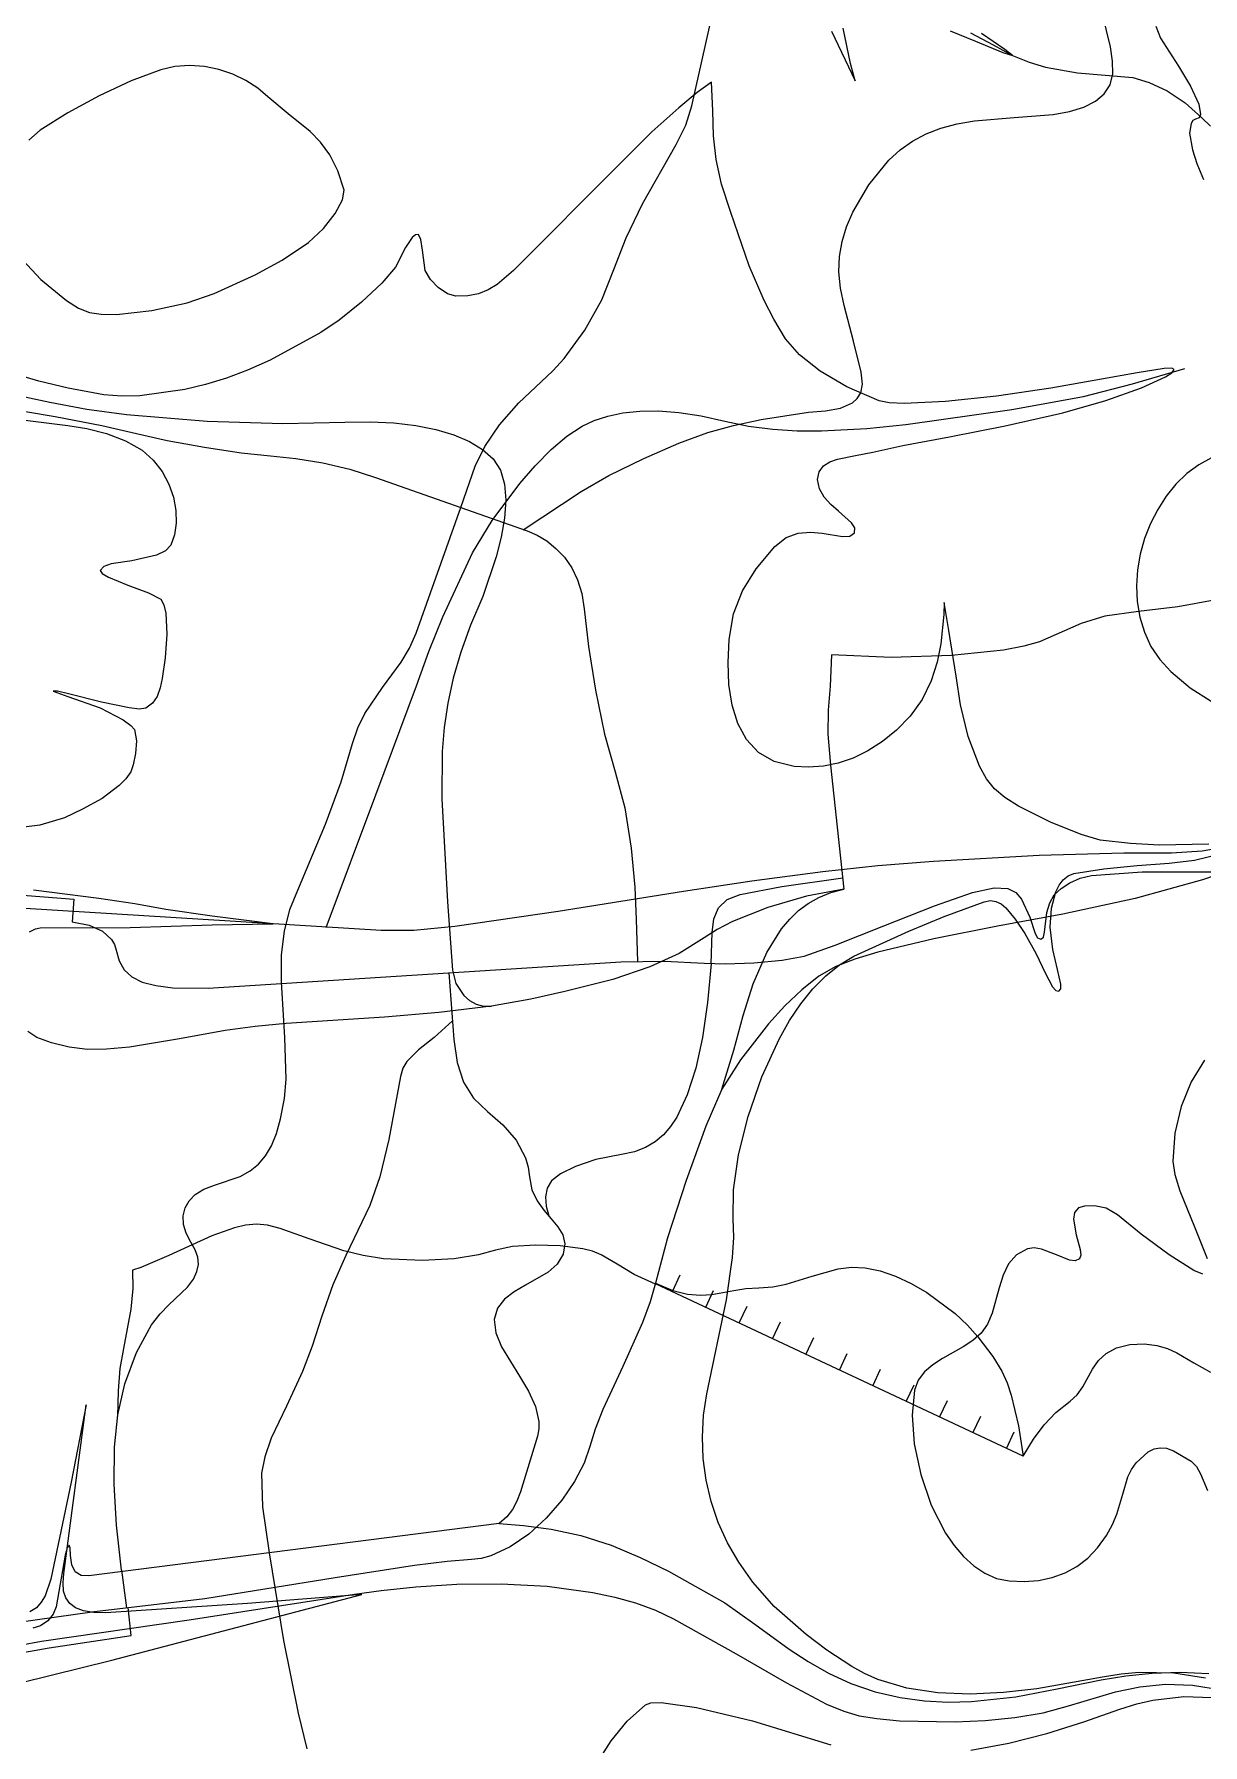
# Model space of a CAD drawing. Header units: millimetres. Extents: x 2 to 2848, y 1 to 2248.
# Drawn here: x 956.2 to 1082.9, y 708.3 to 893.7 of the extents above; entities that cross this region are included whole.
import ezdxf

# ---------------------------------------------------------------- set-up
doc = ezdxf.new("R2010")
doc.units = ezdxf.units.MM
for name, color, linetype in [('100m', 7, 'CONTINUOUS'), ('200m', 7, 'CONTINUOUS'), ('500m', 7, 'CONTINUOUS'), ('8x', 7, 'CONTINUOUS'), ('8xx', 7, 'CONTINUOUS'), ('8xx淵', 7, 'CONTINUOUS'), ('8x淵', 7, 'CONTINUOUS'), ('州境', 7, 'CONTINUOUS'), ('林道', 7, 'CONTINUOUS'), ('河川・湖沼', 7, 'CONTINUOUS'), ('禾州市道', 7, 'CONTINUOUS'), ('終南線', 7, 'CONTINUOUS'), ('纜車・索道', 7, 'CONTINUOUS'), ('自轉車道・登山道', 7, 'CONTINUOUS')]:
    doc.layers.add(name, color=color, linetype=linetype)

msp = doc.modelspace()

# ---------------------------------------------------------------- linework, layer by layer
at = {"layer": '100m', "color": 1}
for points in [[(955.718725, 796.410775), (956.365031, 796.732716), (956.86794, 796.8146), (966.62786, 796.8766), (975.505389, 797.160625), (982.08356, 797.2705), (975.524176, 798.100262), (970.495527, 798.81258), (967.1192, 799.4344), (963.224211, 800.023786), (956.122511, 800.913537)], [(951.43557, 714.1691), (964.63088, 717.4402), (991.73179, 724.5597), (979.323334, 723.590975), (963.98843, 722.5525), (962.653496, 722.591305), (961.565697, 722.776014), (960.710881, 723.104444), (960.074895, 723.574412), (959.643586, 724.183735), (959.402801, 724.93023), (959.338386, 725.811712), (959.43619, 726.826), (961.85166, 745.1279), (960.208231, 736.724312), (958.00738, 726.2304), (957.395452, 724.414334), (956.986304, 723.704954), (956.452989, 723.12175), (955.753974, 722.660027)]]:
    msp.add_lwpolyline(points, dxfattribs=at)
at = {"layer": '200m', "color": 1}
for points in [[(1042.63375, 894.02003), (1045.22045, 888.65371), (1044.721, 890.539859), (1043.90358, 894.35551)], [(1055.499524, 894.062498), (1058.24113, 892.95105), (1061.22695, 891.732841), (1062.25686, 891.4129), (1061.432058, 892.065875), (1058.89145, 893.78718)], [(1083.534145, 805.91055), (1078.177887, 805.800478), (1075.066571, 805.957318), (1071.7715, 806.3202), (1069.692853, 806.93822), (1066.394553, 808.271488), (1062.920838, 810.021211), (1061.444526, 810.958872), (1060.31595, 811.8886), (1059.441944, 812.979106), (1058.6784, 814.337098), (1057.463328, 817.569938), (1056.631988, 821.015908), (1056.14564, 824.1038), (1055.380989, 829.05528), (1054.84661, 832.09096), (1054.834619, 830.79514), (1054.509639, 827.609618), (1054.094306, 825.637252), (1053.438159, 823.587302), (1052.48701, 821.59138), (1051.18667, 819.7811), (1049.699325, 818.273168), (1048.163939, 817.016331), (1046.592032, 816.002991), (1044.995124, 815.22555), (1043.384734, 814.676409), (1041.772382, 814.347969), (1040.169587, 814.232632), (1038.58787, 814.3228), (1036.431879, 814.860243), (1034.722013, 815.852518), (1033.417471, 817.241422), (1032.477454, 818.968748), (1031.86116, 820.976291), (1031.52779, 823.205848), (1031.436544, 825.599212), (1031.54662, 828.09818), (1032.018455, 830.854136), (1032.989865, 833.356209), (1034.479293, 835.749402), (1036.50518, 838.17872), (1037.723194, 839.138017), (1039.026965, 839.602687), (1040.353564, 839.70957), (1041.640063, 839.595504), (1043.841046, 839.251876), (1044.629675, 839.295991), (1045.12649, 839.66651), (1045.170432, 840.179284), (1044.815791, 840.728265), (1043.398313, 841.980418), (1042.579254, 842.706374), (1041.849168, 843.514108), (1041.329944, 844.415013), (1041.14347, 845.42048), (1041.320719, 846.271871), (1041.776321, 846.897439), (1042.452874, 847.341743), (1043.292974, 847.64934), (1045.234199, 848.032646), (1047.14077, 848.40382), (1050.368815, 849.103083), (1055.42099, 850.05421), (1061.474662, 851.244549), (1067.7072, 852.66145), (1072.400408, 854.00008), (1076.238001, 855.362579), (1078.834692, 856.548031), (1079.547295, 857.011578), (1079.80519, 857.35552), (1079.530034, 857.488786), (1078.724493, 857.454258), (1075.784931, 856.99636), (1066.43059, 855.32692), (1060.546685, 854.471404), (1055.016874, 853.872875), (1050.536094, 853.661504), (1048.906257, 853.74168), (1047.79928, 853.96746), (1044.308149, 855.488113), (1041.404685, 857.183845), (1039.167273, 858.953415), (1037.6743, 860.69558), (1036.397959, 862.813081), (1035.33336, 864.844912), (1033.721364, 868.589839), (1031.73996, 874.37269), (1030.73167, 877.461339), (1030.141141, 880.135368), (1029.858182, 882.686932), (1029.7726, 885.40819), (1029.61973, 888.49564), (1028.090774, 887.379838), (1026.081604, 885.727642), (1023.15555, 883.11708), (1017.946359, 877.867809), (1009.95367, 869.84542), (1008.183354, 868.09317), (1006.404815, 866.589021), (1005.441726, 866.005629), (1004.391698, 865.575037), (1003.226438, 865.327501), (1001.91765, 865.29328), (1001.001154, 865.576869), (1000.022881, 866.234376), (999.165645, 867.122841), (998.61226, 868.0993), (998.308748, 870.28229), (998.136526, 871.441579), (997.87049, 872.0061), (997.550661, 871.953843), (997.200798, 871.650684), (996.475223, 870.569598), (995.37049, 868.45394), (993.901558, 866.721313), (991.678535, 864.658288), (989.284347, 862.719548), (987.30192, 861.35978), (981.777977, 858.385999), (979.348128, 857.286136), (977.044616, 856.405911), (974.796134, 855.716539), (972.531375, 855.189235), (967.66779, 854.50569), (965.715327, 854.455946), (963.760415, 854.626308), (959.88727, 855.33821), (959.88727, 855.33781), (956.726264, 856.096909), (953.70062, 857.003671)], [(953.793384, 852.061537), (959.85988, 851.29741), (961.918212, 850.957368), (964.062509, 850.411504), (966.116766, 849.637443), (967.90498, 848.61281), (967.90498, 848.61281), (969.125422, 847.53296), (970.092229, 846.286526), (970.813806, 844.927077), (971.298556, 843.508182), (971.554883, 842.083413), (971.59119, 840.706338), (971.415881, 839.430527), (971.03736, 838.30955), (970.46628, 837.699125), (969.481309, 837.229124), (966.79188, 836.61063), (964.55096, 836.281836), (963.749827, 836.012241), (963.37831, 835.55447), (963.593819, 835.226191), (964.253493, 834.842294), (966.362049, 833.985134), (968.6174, 833.137977), (969.93297, 832.45581), (970.265219, 831.843003), (970.473987, 830.957565), (970.590336, 828.649355), (970.420532, 826.092295), (970.10309, 823.8475), (969.879017, 822.831278), (969.549166, 821.922775), (969.053478, 821.171434), (968.33189, 820.6267), (967.635596, 820.537619), (966.506083, 820.6609), (963.50891, 821.3047), (959.950219, 822.205587), (958.749495, 822.467711), (958.25701, 822.4665), (959.875758, 821.895675), (963.367, 820.689), (965.853888, 819.364462), (966.684979, 818.749064), (967.07176, 818.3166), (967.288711, 817.094534), (967.203465, 815.7088), (966.960644, 814.484541), (966.70487, 813.7469), (966.166584, 812.986097), (965.433687, 812.245619), (963.56579, 810.863025), (961.464651, 809.673894), (959.49374, 808.753), (956.828376, 807.975145), (953.351035, 807.532062)], [(1083.181912, 715.497374), (1079.765905, 716.011209), (1076.010891, 716.087996), (1074.035284, 715.916361), (1072.00976, 715.5801), (1064.905598, 714.327763), (1061.27276, 713.92763), (1057.670643, 713.76355), (1054.162664, 713.899545), (1050.812243, 714.399638), (1047.682799, 715.327848), (1046.220761, 715.972505), (1044.83775, 716.7482), (1042.154679, 718.528416), (1039.891217, 720.207552), (1036.442339, 723.254863), (1034.129551, 725.874692), (1032.59129, 728.0516), (1031.366238, 730.161453), (1030.371741, 732.362917), (1029.60553, 734.634926), (1029.065336, 736.956413), (1028.74889, 739.30631), (1028.653924, 741.663552), (1028.778166, 744.007071), (1029.11935, 746.3158), (1031.249709, 756.503963), (1031.920824, 761.082705), (1032.043625, 763.239209), (1031.98107, 765.3056), (1032.020453, 768.43135), (1032.566793, 772.215677), (1033.594847, 776.390568), (1035.07937, 780.688013), (1036.995119, 784.839999), (1038.106814, 786.777693), (1039.316849, 788.578517), (1040.622069, 790.208972), (1042.019317, 791.635554), (1043.50544, 792.824764), (1045.07728, 793.7431), (1051.032717, 796.477875), (1054.875026, 798.062847), (1059.20826, 799.6535), (1059.867636, 799.777363), (1060.47164, 799.693122), (1061.032091, 799.426007), (1061.560809, 799.00125), (1062.570318, 797.779728), (1063.59472, 796.2304), (1064.813887, 794.025133), (1065.790011, 791.940588), (1066.594455, 790.437648), (1066.954597, 790.048308), (1067.29858, 789.9772), (1067.506642, 790.220571), (1067.516921, 790.719389), (1067.153008, 792.327238), (1066.624593, 794.488492), (1066.34943, 796.8909), (1066.491922, 798.951817), (1066.95181, 800.717263), (1067.308237, 801.437735), (1067.752963, 802.022602), (1068.288973, 802.451283), (1068.91925, 802.7032), (1072.151622, 803.232569), (1075.770477, 803.57785), (1079.23111, 803.854581), (1081.98881, 804.1783), (1084.670113, 804.822066)], [(1017.330889, 706.41303), (1018.761005, 708.683863), (1020.505858, 710.835164), (1022.46605, 712.6015), (1023.072322, 712.794437), (1024.181897, 712.828183), (1027.995034, 712.315713), (1034.073619, 710.859311), (1042.58581, 708.2542)], [(1057.739539, 707.664425), (1061.859702, 708.451968), (1065.974514, 709.495047), (1070.014954, 710.734434), (1073.912, 712.1109), (1075.727391, 712.702887), (1077.491084, 713.114532), (1080.828883, 713.479636), (1083.856416, 713.3719)]]:
    msp.add_lwpolyline(points, dxfattribs=at)
at = {"layer": '500m', "color": 1}
for points in [[(1077.790534, 894.583282), (1078.30034, 893.27248), (1080.260976, 890.242814), (1081.551701, 888.070749), (1082.44686, 886.13359), (1082.656365, 884.992726), (1082.503729, 884.628744), (1082.09778, 884.4804), (1081.816008, 884.345672), (1081.629276, 884.009625), (1081.46459, 882.9894), (1081.771343, 881.175545), (1082.236624, 879.672369), (1082.953836, 877.94331)], [(954.490843, 869.766597), (956.949298, 867.116975), (959.702543, 864.828388), (961.0161, 864.018806), (962.19502, 863.53867), (963.491328, 863.347873), (965.127777, 863.336092), (968.967575, 863.747279), (972.807373, 864.567641), (975.74013, 865.59259), (980.163931, 867.632392), (983.094504, 869.202932), (985.93387, 871.11668), (987.567951, 872.644472), (988.842892, 874.274254), (989.631163, 875.743084), (989.80523, 876.78802), (989.80523, 876.78802), (989.137602, 878.903033), (988.268917, 880.620897), (987.247578, 882.018648), (986.121988, 883.17332), (983.751667, 885.061565), (981.54518, 886.90191), (980.446106, 887.855398), (979.169874, 888.681021), (977.754751, 889.35922), (976.239002, 889.87044), (974.660894, 890.195124), (973.058692, 890.313714), (971.470662, 890.206655), (969.93507, 889.85439), (966.712186, 888.638069), (963.245486, 887.028066), (959.858235, 885.19452), (956.8737, 883.30757), (955.62347, 882.227391)], [(1083.85068, 847.79762), (1082.457397, 847.033165), (1081.165914, 846.066732), (1079.986315, 844.922028), (1078.928682, 843.622759), (1078.003097, 842.192631), (1077.219643, 840.655351), (1076.588402, 839.034625), (1076.119457, 837.35416), (1075.822891, 835.637662), (1075.708786, 833.908838), (1075.787224, 832.191394), (1076.068287, 830.509036), (1076.562059, 828.885472), (1077.278622, 827.344406), (1078.228058, 825.909547), (1079.42045, 824.6046), (1081.539131, 822.861245), (1083.815697, 821.417622)], [(1083.07744, 782.4952), (1081.649778, 780.143503), (1080.55398, 777.472475), (1079.862229, 774.559084), (1079.64671, 771.4803), (1079.870723, 770.075489), (1080.422564, 768.329661), (1082.000046, 764.426388), (1083.359791, 760.993345)], [(1082.900008, 759.272239), (1081.932156, 759.686413), (1079.241091, 761.36135), (1076.211104, 763.599388), (1073.64406, 765.7217), (1072.436154, 766.426286), (1071.156094, 766.698338), (1070.062511, 766.66992), (1069.41404, 766.4731), (1069.002017, 765.950874), (1068.879501, 765.245189), (1069.167356, 763.553863), (1069.606346, 761.939955), (1069.672748, 761.331044), (1069.52521, 760.9443), (1069.052096, 760.740377), (1068.458681, 760.797875), (1067.01865, 761.36845), (1065.420527, 761.99865), (1064.629496, 762.13068), (1063.87972, 762.0311), (1062.697629, 761.372196), (1061.849652, 760.387172), (1061.248274, 759.169568), (1060.80598, 757.812925), (1060.048583, 755.056691), (1059.55845, 753.844182), (1058.87734, 752.8668), (1057.97087, 752.092875), (1056.922967, 751.411047), (1054.685717, 750.140525), (1053.637797, 749.460251), (1052.731296, 748.688916), (1052.03693, 747.780729), (1051.62541, 746.6899), (1051.383097, 744.005688), (1051.623168, 740.880422), (1052.322796, 737.54892), (1053.459152, 734.246), (1055.009408, 731.20648), (1055.932615, 729.858876), (1056.950735, 728.665178), (1058.060917, 727.65474), (1059.260305, 726.856912), (1060.546048, 726.301048), (1061.91529, 726.0165), (1063.54495, 725.946998), (1065.100727, 726.068325), (1066.574769, 726.382814), (1067.959222, 726.8928), (1069.246235, 727.600617), (1070.427954, 728.5086), (1071.496527, 729.619083), (1072.4441, 730.9344), (1073.092428, 732.123557), (1073.569561, 733.275891), (1074.212329, 735.428325), (1074.77657, 737.308172), (1075.155544, 738.119771), (1075.66645, 738.8319), (1076.987584, 740.034133), (1077.614134, 740.3483), (1078.2583, 740.470363), (1078.950305, 740.399717), (1079.720371, 740.135761), (1081.61557, 739.0255), (1082.20221, 738.434169), (1082.644434, 737.650689), (1083.399374, 735.834813)]]:
    msp.add_lwpolyline(points, dxfattribs=at)
at = {"layer": '8x', "color": 1}
msp.add_lwpolyline([(937.936226, 801.71365), (960.50362, 799.9344), (960.32612, 797.4883), (962.156809, 797.104634), (963.606014, 796.4535), (964.607961, 795.548041), (964.92066, 795.004046), (965.09688, 794.4014), (965.416975, 793.235734), (965.973856, 792.267375), (966.793831, 791.500728), (967.90321, 790.9402), (969.409801, 790.560828), (971.254289, 790.33005), (975.05935, 790.2854), (1019.82031, 793.1385), (1024.543082, 793.227063), (1028.83129, 793.001), (1031.167304, 792.926859), (1034.21228, 793.040725), (1037.283558, 793.321203), (1039.69848, 793.7469), (1043.055116, 794.953525), (1048.310409, 797.05025), (1053.820024, 799.225875), (1057.93963, 800.6692), (1060.284812, 801.157402), (1061.757404, 801.101862), (1062.642421, 800.642917), (1063.22488, 799.9209), (1064.146906, 797.978237), (1064.71638, 796.1975), (1064.976861, 795.72858), (1065.323471, 795.605362), (1065.624858, 795.818389), (1065.74967, 796.3582), (1065.972519, 798.477413), (1066.299262, 799.543455), (1066.79998, 800.3978), (1067.52801, 801.087297), (1068.482321, 801.71835), (1069.604185, 802.218303), (1070.83487, 802.5145), (1076.307423, 802.9008), (1081.69989, 802.9139), (1084.430213, 802.910052)], dxfattribs=at)
at = {"layer": '8xx', "color": 2}
for points in [[(1027.49094, 885.93448), (1030.95209, 901.27575), (1031.02661, 901.993665), (1030.903701, 902.71832), (1030.536047, 903.399888), (1029.87633, 903.98854)], [(965.67984, 727.206), (965.124391, 732.064731), (964.87134, 736.529375), (964.919107, 740.541131), (965.26611, 744.0412), (966.046327, 747.408931), (967.313615, 750.78945), (968.946213, 753.772394), (969.861453, 754.986537), (970.82236, 755.9474), (972.845492, 757.886309), (973.473941, 758.742586), (973.860932, 759.55235), (974.016931, 760.337308), (973.9524, 761.119166), (973.677805, 761.919628), (973.20361, 762.7604), (972.691967, 763.719499), (972.414067, 764.670302), (972.371606, 765.589794), (972.566277, 766.454962), (972.999778, 767.242792), (973.673804, 767.930267), (974.590049, 768.494375), (975.75021, 768.9121), (978.547025, 769.868039), (979.632766, 770.47177), (980.543136, 771.205137), (981.302943, 772.102488), (981.936991, 773.198167), (982.470088, 774.526522), (982.92704, 776.1219), (983.350866, 778.340181), (983.519698, 780.428675), (983.38166, 784.9522), (983.01743, 790.9606), (983.010078, 793.883186), (983.332875, 796.479287), (983.938377, 798.807545), (984.77914, 800.9266), (987.805314, 808.0703), (989.504437, 812.665384), (990.73227, 816.8016), (991.283806, 818.513847), (992.052151, 820.06297), (993.981856, 822.874834), (996.006558, 825.643173), (996.89365, 827.137891), (997.61143, 828.77397), (1002.4507, 842.41093), (1004.0347, 846.87972), (1005.063466, 849.020592), (1006.666377, 851.357954), (1008.737608, 853.742781), (1011.17133, 856.02605), (1012.442828, 857.210989), (1013.666267, 858.560259), (1015.900756, 861.61537), (1017.73837, 864.918528), (1019.04268, 868.19688), (1020.372179, 871.627287), (1022.15806, 875.299626), (1025.78956, 881.75678), (1026.854742, 883.844167), (1027.49094, 885.93448)], [(949.00725, 853.8488), (958.501985, 852.264386), (963.52999, 851.303368), (967.29514, 850.43443), (970.646668, 849.653188), (974.673464, 848.920181), (978.647637, 848.336261), (981.8413, 848.00228), (984.564319, 847.722372), (987.489041, 847.236379), (990.431301, 846.548686), (993.20693, 845.66368), (1002.45067, 842.41094), (1009.67075, 839.8639), (1010.739841, 839.396543), (1011.786459, 838.764754), (1012.779363, 837.966339), (1013.68731, 836.999106), (1014.479058, 835.860863), (1015.123363, 834.549415), (1015.588985, 833.062572), (1015.84468, 831.39814), (1016.297258, 827.326154), (1017.050892, 822.577305), (1018.041313, 817.828463), (1019.20425, 813.7565), (1020.236227, 809.834189), (1020.918129, 805.468712), (1021.312209, 801.238555), (1021.48072, 797.7222), (1021.59768, 793.1853)], [(1001.15022, 791.9638), (1001.71246, 784.7208), (1002.074266, 782.211045), (1002.76902, 780.101312), (1003.844999, 778.350023), (1005.35048, 776.9156), (1007.021656, 775.485458), (1008.450955, 773.801937), (1009.471032, 771.905848), (1009.775316, 770.890844), (1009.91454, 769.838), (1010.175238, 768.41463), (1010.732028, 767.224783), (1011.464586, 766.205029), (1012.25259, 765.291937), (1012.975715, 764.422079), (1013.513637, 763.532023), (1013.746033, 762.55834), (1013.55258, 761.4376), (1012.900425, 760.354831), (1011.919606, 759.485231), (1009.468075, 758.072375), (1008.24541, 757.372537), (1007.190176, 756.572706), (1006.426398, 755.594591), (1006.0781, 754.3599), (1006.256638, 752.925497), (1006.880992, 751.412702), (1008.808951, 748.225962), (1009.783454, 746.589034), (1010.545572, 744.947742), (1010.930754, 743.320595), (1010.930572, 742.518109), (1010.77445, 741.7261), (1008.92062, 735.6787), (1008.549616, 734.672356), (1008.066674, 733.7742), (1007.43835, 732.973469), (1006.6312, 732.2594), (973.20362, 728.0006), (962.1422, 726.5694), (961.303379, 726.602377), (960.669958, 727.016887), (960.277709, 727.760255), (960.16241, 728.7798), (960.130266, 729.622555), (959.992871, 729.890837), (959.794084, 729.615352), (959.57776, 728.8268), (958.58539, 723.2052), (958.286155, 722.408203), (957.677186, 721.7055), (956.893934, 721.173872), (956.07185, 720.8901)], [(1029.59293, 792.9229), (1029.219672, 788.720903), (1028.676855, 784.948975), (1027.947153, 781.616959), (1027.01324, 778.7347), (1025.878427, 776.307927), (1025.206376, 775.276715), (1024.433555, 774.377287), (1023.536711, 773.617392), (1022.492588, 773.00478), (1021.277932, 772.547199), (1019.86949, 772.2524), (1017.100153, 771.700977), (1014.879617, 770.966638), (1013.260593, 770.164105), (1012.29579, 769.4081), (1011.833529, 768.619058), (1011.65743, 767.681938), (1011.723176, 766.658023), (1011.98645, 765.6086)], [(1006.6312, 732.2594), (1009.240565, 732.041323), (1012.249135, 731.635437), (1015.477072, 730.952333), (1018.74454, 729.9026), (1021.910435, 728.568127), (1024.988626, 727.084562), (1031.09238, 723.6351), (1034.345975, 721.353492), (1038.038055, 718.642163), (1040.097857, 717.287044), (1042.326475, 716.018527), (1044.743642, 714.901286), (1047.36909, 714), (1050.076125, 713.373318), (1052.722319, 713.011923), (1055.303836, 712.878546), (1057.816838, 712.935913), (1062.62195, 713.473795), (1067.10696, 714.3274), (1071.873329, 715.292816), (1074.560717, 715.717693), (1077.420214, 716.01705), (1080.428797, 716.125664), (1083.563445, 715.978309)], [(981.67027, 729.0591), (983.25777, 719.5672), (984.814052, 711.680462), (985.770761, 707.817152)]]:
    msp.add_lwpolyline(points, dxfattribs=at)
at = {"layer": '8xx淵', "color": 1}
for points in [[(965.67984, 727.206), (965.124391, 732.064731), (964.87134, 736.529375), (964.919107, 740.541131), (965.26611, 744.0412), (966.046327, 747.408931), (967.313615, 750.78945), (968.946213, 753.772394), (969.861453, 754.986537), (970.82236, 755.9474), (972.845492, 757.886309), (973.473941, 758.742586), (973.860932, 759.55235), (974.016931, 760.337308), (973.9524, 761.119166), (973.677805, 761.919628), (973.20361, 762.7604), (972.691967, 763.719499), (972.414067, 764.670302), (972.371606, 765.589794), (972.566277, 766.454962), (972.999778, 767.242792), (973.673804, 767.930267), (974.590049, 768.494375), (975.75021, 768.9121), (978.547025, 769.868039), (979.632766, 770.47177), (980.543136, 771.205137), (981.302943, 772.102488), (981.936991, 773.198167), (982.470088, 774.526522), (982.92704, 776.1219), (983.350866, 778.340181), (983.519698, 780.428675), (983.38166, 784.9522), (983.01743, 790.9606), (983.010078, 793.883186), (983.332875, 796.479287), (983.938378, 798.807545), (984.77914, 800.9266), (987.805314, 808.0703), (989.504437, 812.665384), (990.73227, 816.8016), (991.283806, 818.513847), (992.052151, 820.06297), (993.981856, 822.874837), (996.006558, 825.643186), (996.89365, 827.137911), (997.61143, 828.774), (1002.4507, 842.411), (1004.0347, 846.8797), (1005.063464, 849.020598), (1006.666362, 851.357987), (1008.73758, 853.742833), (1011.1713, 856.0261), (1012.442806, 857.211036), (1013.666255, 858.560305), (1015.900762, 861.615412), (1017.738389, 864.918564), (1019.0427, 868.1969), (1020.372191, 871.6273), (1022.158075, 875.29965), (1025.7896, 881.7568), (1026.85475, 883.844225), (1027.4909, 885.9345)], [(949.00725, 853.8488), (958.501985, 852.264388), (963.52999, 851.303389), (967.29514, 850.4345), (970.646668, 849.653252), (974.673464, 848.920238), (978.647637, 848.336305), (981.8413, 848.0023), (984.564319, 847.72238), (987.489041, 847.236388), (990.431301, 846.548702), (993.20693, 845.6637), (1002.4507, 842.411), (1009.6707, 839.8639), (1010.739793, 839.396542), (1011.786417, 838.764756), (1012.77933, 837.966348), (1013.687287, 836.999125), (1014.479047, 835.860892), (1015.123364, 834.549456), (1015.588996, 833.062623), (1015.8447, 831.3982), (1016.297242, 827.32618), (1017.050862, 822.577313), (1018.041277, 817.828464), (1019.2042, 813.7565), (1020.236211, 809.834189), (1020.918112, 805.468713), (1021.312183, 801.238555), (1021.4807, 797.7222), (1021.5977, 793.1853)], [(1001.1502, 791.9638), (1001.7125, 784.7208), (1002.074303, 782.211045), (1002.76905, 780.101313), (1003.845022, 778.350023), (1005.3505, 776.9156), (1007.021661, 775.485458), (1008.450938, 773.801938), (1009.470995, 771.905848), (1009.775275, 770.890844), (1009.9145, 769.838), (1010.175213, 768.41463), (1010.732014, 767.224783), (1011.464579, 766.205029), (1012.252588, 765.291937), (1012.975716, 764.422079), (1013.513642, 763.532023), (1013.746044, 762.55834), (1013.5526, 761.4376), (1012.90045, 760.354831), (1011.919634, 759.485231), (1009.4681, 758.072375), (1008.24543, 757.372537), (1007.190191, 756.572706), (1006.426406, 755.594591), (1006.0781, 754.3599), (1006.256634, 752.925497), (1006.880986, 751.412702), (1008.808938, 748.225962), (1009.783435, 746.589034), (1010.545545, 744.947742), (1010.930717, 743.320595), (1010.930529, 742.518109), (1010.7744, 741.7261), (1008.9206, 735.6787), (1008.549606, 734.672356), (1008.066675, 733.7742), (1007.438356, 732.973469), (1006.6312, 732.2594), (973.20362, 728.0006), (962.1422, 726.5694), (961.303379, 726.602377), (960.669958, 727.016887), (960.277709, 727.760255), (960.16241, 728.7798), (960.130266, 729.622555), (959.992871, 729.890837), (959.794084, 729.615352), (959.57776, 728.8268), (958.58539, 723.2052), (958.286155, 722.408203), (957.677186, 721.7055), (956.893934, 721.173872), (956.07185, 720.8901)], [(1029.5929, 792.9229), (1029.219663, 788.720903), (1028.67685, 784.948975), (1027.947138, 781.616959), (1027.0132, 778.7347), (1025.87842, 776.307927), (1025.206378, 775.276715), (1024.433563, 774.377287), (1023.536721, 773.617392), (1022.492598, 773.00478), (1021.277943, 772.547199), (1019.8695, 772.2524), (1017.100155, 771.700977), (1014.879613, 770.966638), (1013.260589, 770.164105), (1012.2958, 769.4081), (1011.833541, 768.619058), (1011.657425, 767.681938), (1011.723147, 766.658023), (1011.9864, 765.6086)], [(1006.6312, 732.2594), (1009.24057, 732.041323), (1012.249138, 731.635437), (1015.477061, 730.952333), (1018.7445, 729.9026), (1021.910417, 728.568127), (1024.988613, 727.084562), (1031.0924, 723.6351), (1034.345973, 721.353492), (1038.038062, 718.642163), (1040.097872, 717.287044), (1042.326495, 716.018527), (1044.743662, 714.901286), (1047.3691, 714), (1050.076144, 713.373318), (1052.722342, 713.011923), (1055.30386, 712.878546), (1057.816862, 712.935913), (1062.621977, 713.473795), (1067.107, 714.3274), (1071.873339, 715.292816), (1074.560721, 715.717693), (1077.420212, 716.01705), (1080.42879, 716.125664), (1083.56343, 715.978309)], [(981.67027, 729.0591), (983.25777, 719.5672), (984.814052, 711.680462), (985.770761, 707.817152)]]:
    msp.add_lwpolyline(points, dxfattribs=at)
at = {"layer": '8x淵', "color": 1}
msp.add_lwpolyline([(937.936226, 801.71365), (960.50362, 799.9344), (960.32612, 797.4883), (962.156809, 797.104634), (963.606014, 796.4535), (964.607961, 795.548041), (964.92066, 795.004046), (965.09688, 794.4014), (965.416975, 793.235734), (965.973856, 792.267375), (966.793831, 791.500728), (967.90321, 790.9402), (969.409801, 790.560828), (971.254289, 790.33005), (975.05935, 790.2854), (1019.82031, 793.1385), (1024.543082, 793.227063), (1028.83129, 793.001), (1031.167304, 792.926859), (1034.21228, 793.040725), (1037.283558, 793.321203), (1039.69848, 793.7469), (1043.055116, 794.953525), (1048.310409, 797.05025), (1053.820024, 799.225875), (1057.93963, 800.6692), (1060.284812, 801.157402), (1061.757404, 801.101862), (1062.642421, 800.642917), (1063.22488, 799.9209), (1064.146906, 797.978237), (1064.71638, 796.1975), (1064.976861, 795.72858), (1065.323471, 795.605362), (1065.624858, 795.818389), (1065.74967, 796.3582), (1065.972519, 798.477413), (1066.299262, 799.543455), (1066.79998, 800.3978), (1067.52801, 801.087297), (1068.482321, 801.71835), (1069.604185, 802.218303), (1070.83487, 802.5145), (1076.307423, 802.9008), (1081.69989, 802.9139), (1084.430213, 802.910052)], dxfattribs=at)
at = {"layer": '州境', "color": 1}
msp.add_lwpolyline([(1057.6988, 893.85798), (1060.178106, 892.56797), (1062.25686, 891.4129), (1064.066071, 890.67307), (1065.858426, 890.14071), (1069.323533, 889.535401), (1075.29213, 889.02141), (1077.092856, 888.479146), (1079.0339, 887.559781), (1080.974944, 886.272086), (1082.77567, 884.62483), (1083.732857, 883.744195)], dxfattribs=at)
at = {"layer": '林道', "color": 1}
msp.add_lwpolyline([(1009.2365, 839.9858), (1015.5039, 844.1198), (1018.50868, 845.85382), (1022.287787, 847.713512), (1026.106252, 849.380398), (1029.2291, 850.536), (1032.020756, 851.294508), (1035.00685, 851.932312), (1040.1432, 852.7188), (1041.99012, 852.891402), (1043.607588, 853.157012), (1044.914986, 853.732692), (1045.427217, 854.204639), (1045.8317, 854.8355), (1046.000701, 855.767217), (1045.868941, 857.067908), (1045.038, 860.441337), (1044.008609, 864.286048), (1043.628786, 866.17584), (1043.4505, 867.9323), (1043.518064, 869.589184), (1043.804995, 871.228236), (1044.288813, 872.837829), (1044.947037, 874.406337), (1046.696786, 877.373595), (1048.8744, 880.037), (1050.097339, 881.177373), (1051.439647, 882.127836), (1052.909075, 882.903115), (1054.513375, 883.517938), (1056.260296, 883.98703), (1058.157591, 884.32512), (1062.4343, 884.6672), (1066.662892, 885.003039), (1068.451167, 885.337937), (1069.989037, 885.807937), (1071.251709, 886.430877), (1072.214389, 887.224592), (1072.852284, 888.206921), (1073.1406, 889.3957), (1073.114639, 890.789482), (1072.872872, 892.3553), (1072.021325, 895.884825)], dxfattribs=at)
msp.add_lwpolyline([(1009.2365, 839.9858), (1015.5039, 844.1198), (1018.50868, 845.85382), (1022.287787, 847.713512), (1026.106252, 849.380398), (1029.2291, 850.536), (1032.020756, 851.294508), (1035.00685, 851.932312), (1040.1432, 852.7188), (1041.99012, 852.891402), (1043.607588, 853.157012), (1044.914986, 853.732692), (1045.427217, 854.204639), (1045.8317, 854.8355), (1046.000701, 855.767217), (1045.868941, 857.067908), (1045.038, 860.441337), (1044.008609, 864.286048), (1043.628786, 866.17584), (1043.4505, 867.9323), (1043.518064, 869.589184), (1043.804995, 871.228236), (1044.288813, 872.837829), (1044.947037, 874.406337), (1046.696786, 877.373595), (1048.8744, 880.037), (1050.097339, 881.177373), (1051.439647, 882.127836), (1052.909075, 882.903115), (1054.513375, 883.517938), (1056.260296, 883.98703), (1058.157591, 884.32512), (1062.4343, 884.6672), (1066.662892, 885.003039), (1068.451167, 885.337937), (1069.989037, 885.807937), (1071.251709, 886.430877), (1072.214389, 887.224592), (1072.852284, 888.206921), (1073.1406, 889.3957), (1073.114639, 890.789482), (1072.872872, 892.3553), (1072.021325, 895.884825)], dxfattribs=at)
at = {"layer": '河川・湖沼', "color": 4}
for points in [[(987.87491, 796.8803), (993.236169, 811.23935), (997.65029, 823.0727), (998.981833, 826.770628), (1000.515083, 830.556258), (1003.73068, 837.47853), (1005.860927, 841.000667), (1008.857864, 845.000015), (1010.537512, 846.928581), (1012.261239, 848.676375), (1013.971512, 850.143373), (1015.6108, 851.22955), (1016.908006, 851.832523), (1018.381949, 852.313993), (1020.035433, 852.658025), (1021.871262, 852.848688), (1023.892242, 852.870046), (1026.101175, 852.706166), (1028.500866, 852.341115), (1031.09412, 851.75896), (1033.662092, 851.219055), (1036.292297, 850.882538), (1038.936691, 850.718159), (1041.547229, 850.694666), (1046.474559, 850.945336), (1050.68993, 851.38454), (1062.185771, 853.024728), (1069.97497, 854.43855), (1075.266636, 855.811075), (1080.95518, 857.48126)], [(862.01103, 811.5628), (871.300425, 809.686092), (886.303329, 806.967463), (902.770785, 804.196202), (916.45384, 802.1616), (923.358563, 801.41853), (932.662112, 800.616275), (955.249045, 798.9769), (993.82573, 796.5575), (997.361118, 796.589518), (1001.812343, 796.997434), (1013.030355, 798.627375), (1026.615877, 800.820153), (1034.026489, 801.931616), (1041.70502, 802.9486), (1047.665025, 803.581445), (1053.707452, 804.072247), (1065.168762, 804.694425), (1074.347339, 804.948541), (1079.50157, 804.968), (1082.813652, 805.162203), (1085.722307, 805.6811), (1088.57541, 806.4647)], [(952.271061, 718.636828), (956.9979, 719.4786), (973.021733, 721.802012), (990.93072, 724.5719), (993.827959, 725.003504), (997.601113, 725.395584), (1002.016089, 725.658998), (1006.838791, 725.7046), (1011.835127, 725.443246), (1016.771001, 724.785791), (1019.143111, 724.280668), (1021.41232, 723.64309), (1023.549367, 722.861915), (1025.52499, 721.926), (1032.313203, 718.124712), (1037.761966, 714.980725), (1042.119324, 712.680075), (1043.966239, 711.904138), (1045.63332, 711.4088), (1047.546897, 711.096171), (1050.015481, 710.867253), (1056.034752, 710.747375), (1059.293986, 710.899825), (1062.525313, 711.222809), (1065.583007, 711.738032), (1068.32134, 712.4672), (1073.432225, 714.0116), (1076.085755, 714.550616), (1078.858046, 714.82175), (1081.789128, 714.740684), (1084.919029, 714.2231)]]:
    msp.add_lwpolyline(points, dxfattribs=at)
at = {"layer": '禾州市道', "color": 1}
msp.add_lwpolyline([(965.67984, 727.206), (966.20509, 723.1091)], dxfattribs=at)
at = {"layer": '終南線', "color": 7}
for points in [[(951.430284, 855.20343), (957.89399, 853.7981), (961.931243, 853.065018), (966.203785, 852.490517), (974.962311, 851.765321), (983.184717, 851.518635), (989.88615, 851.64658), (992.617699, 851.699837), (995.185518, 851.583168), (997.568359, 851.302858), (999.744975, 850.865189), (1001.694118, 850.276445), (1003.39454, 849.54291), (1004.824993, 848.670867), (1005.96423, 847.6666), (1006.760063, 846.43798), (1007.20306, 844.923438), (1007.33611, 843.175095), (1007.202101, 841.245072), (1006.843922, 839.185492), (1006.30446, 837.048476), (1004.85324, 832.75062)], [(1004.85322, 832.75064), (1003.522561, 829.64669), (1002.461085, 826.701075), (1001.644586, 823.886536), (1001.048859, 821.175817), (1000.649699, 818.541662), (1000.422901, 815.956812), (1000.38957, 810.826), (1001.017954, 799.647375), (1001.54712, 792.239), (1001.922651, 790.804252), (1002.803143, 789.477588), (1003.410404, 788.948341), (1004.117093, 788.55838), (1004.91427, 788.345126), (1005.793, 788.346)], [(1090.036071, 804.49573), (1082.876391, 802.045888), (1075.572811, 800.004702), (1067.71504, 798.3263), (1060.623803, 797.020917), (1053.720295, 795.643263), (1047.663619, 794.180577), (1045.158814, 793.41336), (1043.11288, 792.6201), (1041.285473, 791.56975), (1039.420795, 790.11052), (1037.578041, 788.359702), (1035.816407, 786.434588), (1032.773286, 782.530636), (1030.765, 779.337), (1029.034435, 775.337944), (1026.882924, 769.444575), (1024.871728, 763.235494), (1023.56211, 758.2893), (1023.003401, 756.267316), (1022.161867, 754.040339), (1020.007425, 749.273963), (1017.852982, 744.59528), (1017.011449, 742.47792), (1016.45274, 740.6094), (1015.833008, 738.774528), (1014.792327, 736.78727), (1013.400855, 734.767119), (1011.72875, 732.833563), (1009.846171, 731.106092), (1007.823276, 729.704198), (1005.730223, 728.747371), (1004.679311, 728.473198), (1003.63717, 728.3551), (1000.998909, 728.140597), (997.438065, 727.686717), (988.836215, 726.356637), (974.72499, 724.0779), (962.75259, 722.6888), (954.24434, 721.482512)], [(1043.97967, 801.0365), (1039.919972, 800.246839), (1035.761054, 799.035538), (1031.924596, 797.501792), (1030.259065, 796.645002), (1028.83228, 795.7448), (1026.13167, 794.053944), (1022.953569, 792.586325), (1018.94451, 791.242719), (1013.75103, 789.9239), (1010.037294, 789.109937), (1005.793, 788.346), (1000.064298, 787.639263), (994.190099, 787.133975), (983.52514, 786.4462), (980.154719, 786.130963), (976.906964, 785.69175), (971.97241, 784.8092), (966.556708, 783.904162), (964.046574, 783.669786), (962.00172, 783.6436), (960.017455, 783.883655), (958.08255, 784.341762), (956.489352, 784.935564), (955.53021, 785.5827)], [(1030.765, 779.337), (1032.046163, 783.576295), (1033.06022, 787.310062), (1034.146742, 790.762373), (1035.6453, 794.1573), (1037.231359, 796.704911), (1038.112899, 797.767237), (1039.072578, 798.690987), (1040.124746, 799.477971), (1041.283752, 800.129995), (1042.563947, 800.648869), (1043.97968, 801.0364)]]:
    msp.add_lwpolyline(points, dxfattribs=at)
at = {"layer": '終南線', "color": 1}
for points in [[(951.430284, 855.20343), (957.89399, 853.7981), (961.931243, 853.065018), (966.203785, 852.490517), (974.962311, 851.765321), (983.184717, 851.518635), (989.88615, 851.64658), (992.617699, 851.699837), (995.185518, 851.583168), (997.568359, 851.302858), (999.744975, 850.865189), (1001.694118, 850.276445), (1003.39454, 849.54291), (1004.824993, 848.670867), (1005.96423, 847.6666), (1006.760063, 846.43798), (1007.20306, 844.923438), (1007.33611, 843.175095), (1007.202101, 841.245072), (1006.843922, 839.185492), (1006.30446, 837.048476), (1004.85324, 832.75062)], [(1004.85322, 832.75064), (1003.522561, 829.64669), (1002.461085, 826.701075), (1001.644586, 823.886536), (1001.048859, 821.175817), (1000.649699, 818.541662), (1000.422901, 815.956812), (1000.38957, 810.826), (1001.017954, 799.647375), (1001.54712, 792.239), (1001.922651, 790.804252), (1002.803143, 789.477588), (1003.410404, 788.948341), (1004.117093, 788.55838), (1004.91427, 788.345126), (1005.793, 788.346)], [(1090.036071, 804.49573), (1082.876391, 802.045888), (1075.572811, 800.004702), (1067.71504, 798.3263), (1060.623803, 797.020917), (1053.720295, 795.643263), (1047.663619, 794.180577), (1045.158814, 793.41336), (1043.11288, 792.6201), (1041.285473, 791.56975), (1039.420795, 790.11052), (1037.578041, 788.359702), (1035.816407, 786.434588), (1032.773286, 782.530636), (1030.765, 779.337), (1029.034435, 775.337944), (1026.882924, 769.444575), (1024.871728, 763.235494), (1023.56211, 758.2893), (1023.003401, 756.267316), (1022.161867, 754.040339), (1020.007425, 749.273963), (1017.852982, 744.59528), (1017.011449, 742.47792), (1016.45274, 740.6094), (1015.833008, 738.774528), (1014.792327, 736.78727), (1013.400855, 734.767119), (1011.72875, 732.833563), (1009.846171, 731.106092), (1007.823276, 729.704198), (1005.730223, 728.747371), (1004.679311, 728.473198), (1003.63717, 728.3551), (1000.998909, 728.140597), (997.438065, 727.686717), (988.836215, 726.356637), (974.72499, 724.0779), (962.75259, 722.6888), (954.24434, 721.482512)], [(1043.97967, 801.0365), (1039.919972, 800.246839), (1035.761054, 799.035538), (1031.924596, 797.501792), (1030.259065, 796.645002), (1028.83228, 795.7448), (1026.13167, 794.053944), (1022.953569, 792.586325), (1018.94451, 791.242719), (1013.75103, 789.9239), (1010.037294, 789.109937), (1005.793, 788.346), (1000.064298, 787.639263), (994.190099, 787.133975), (983.52514, 786.4462), (980.154719, 786.130963), (976.906964, 785.69175), (971.97241, 784.8092), (966.556708, 783.904162), (964.046574, 783.669786), (962.00172, 783.6436), (960.017455, 783.883655), (958.08255, 784.341762), (956.489352, 784.935564), (955.53021, 785.5827)], [(1030.765, 779.337), (1032.046163, 783.576295), (1033.06022, 787.310062), (1034.146742, 790.762373), (1035.6453, 794.1573), (1037.231359, 796.704911), (1038.112899, 797.767237), (1039.072578, 798.690987), (1040.124746, 799.477971), (1041.283752, 800.129995), (1042.563947, 800.648869), (1043.97968, 801.0364)]]:
    msp.add_lwpolyline(points, dxfattribs=at)
at = {"layer": '纜車・索道', "color": 6}
for points in [[(1025.39343, 757.3867), (1026.24339, 759.1971)], [(1063.41197, 739.5376), (1023.5621, 758.2465)], [(1029.01425, 755.6868), (1029.86421, 757.4972)], [(1032.63506, 753.9869), (1033.48502, 755.7973)], [(1036.25587, 752.287), (1037.10583, 754.0974)], [(1039.87669, 750.5871), (1040.72664, 752.3975)], [(1043.4975, 748.8871), (1044.34746, 750.6975)], [(1047.11831, 747.1872), (1047.96827, 748.9976)], [(1050.73912, 745.4873), (1051.58908, 747.2977)], [(1054.35994, 743.7874), (1055.2099, 745.5978)], [(1057.98075, 742.0875), (1058.83071, 743.8979)], [(1061.60156, 740.3876), (1062.45152, 742.198)]]:
    msp.add_lwpolyline(points, dxfattribs=at)
at = {"layer": '自轉車道・登山道', "color": 3}
for points in [[(1084.127525, 832.3562), (1080.199556, 831.613316), (1075.9417, 831.1166), (1072.290623, 830.605572), (1069.725538, 829.8312), (1065.1893, 827.8435), (1063.510898, 827.350126), (1061.285605, 826.928705), (1055.636913, 826.339513), (1049.128364, 826.151514), (1042.6451, 826.4403), (1042.493148, 823.032984), (1042.300162, 820.426275), (1042.251195, 817.835428), (1042.5313, 814.4757), (1043.9797, 801.0364)], [(1029.5929, 792.923), (1029.6932, 796.3119), (1029.878903, 797.80423), (1030.393425, 799.010387), (1031.316884, 799.898077), (1032.7294, 800.435), (1037.265425, 801.309487), (1043.8635, 802.2313)], [(1001.5543, 786.7579), (999.579389, 784.931248), (997.869355, 783.612112), (996.593151, 782.35067), (996.170533, 781.601015), (995.91973, 780.6971), (994.645177, 773.880125), (993.670267, 769.844563), (992.59889, 766.7123), (989.985504, 761.304263), (988.606452, 758.142008), (987.40718, 754.7386), (986.347502, 751.468203), (985.314133, 748.710825), (983.57186, 744.9632), (981.918321, 741.493188), (981.211752, 739.480864), (980.85909, 737.7135), (980.954466, 734.049013), (981.67025, 729.0592)], [(1023.5706, 758.2031), (1021.239483, 759.254269), (1019.406262, 760.380925), (1017.688636, 761.376669), (1016.753701, 761.760948), (1015.7043, 762.0351), (1013.227589, 762.342014), (1010.553562, 762.420938), (1008.08123, 762.271842), (1006.2096, 761.8947), (1004.369395, 761.3868), (1001.731164, 760.95345), (998.303653, 760.756875), (994.09561, 760.9593), (991.868263, 761.298507), (989.782331, 761.813647), (986.039095, 763.0933), (982.874672, 764.241403), (981.512255, 764.592106), (980.29783, 764.7011), (979.134004, 764.579198), (977.932908, 764.305539), (975.480291, 763.432238), (970.80307, 761.2867), (967.768729, 760.01805), (966.87422, 759.6965), (966.891759, 757.709392), (966.698823, 755.481113), (965.892, 751.2307), (965.513686, 749.052897), (965.319836, 746.633125), (965.23878, 743.8597)], [(1023.5621, 758.2893), (1025.441491, 757.52108), (1027.039128, 757.114881), (1028.42782, 756.990691), (1029.680375, 757.0685), (1032.068309, 757.510069), (1033.349306, 757.713807), (1034.7854, 757.7995), (1036.290373, 757.913017), (1037.741256, 758.208189), (1040.55105, 759.071237), (1043.355369, 759.844117), (1044.799409, 760.026579), (1046.2948, 759.9823), (1047.915194, 759.655424), (1049.596656, 759.073808), (1051.294947, 758.277965), (1052.965825, 757.308412), (1056.048381, 755.010236), (1057.371578, 753.762643), (1058.4904, 752.5034), (1060.123277, 750.354164), (1061.114312, 748.781087), (1061.696692, 747.482792), (1062.1036, 746.1579), (1062.90115, 742.845613), (1063.4119, 739.5376)], [(1063.4119, 739.5377), (1064.537412, 741.389419), (1065.686925, 742.93405), (1066.9759, 744.270181), (1068.5198, 745.4964), (1069.288009, 746.213785), (1069.890731, 747.080781), (1070.954725, 748.99385), (1071.593503, 749.905045), (1072.421806, 750.696094), (1073.528388, 751.299559), (1075.002, 751.648), (1076.562783, 751.715416), (1077.901089, 751.554944), (1079.061104, 751.217744), (1080.087012, 750.754975), (1081.913255, 749.657369), (1083.7333, 748.6714)], [(911.68796, 709.5792), (915.117767, 709.883883), (919.078477, 710.460562), (922.932346, 711.175336), (926.04163, 711.8943), (937.822036, 714.782625), (950.44944, 717.4836), (957.84125, 718.777587), (966.72133, 720.0964), (966.38583, 723.1298)]]:
    msp.add_lwpolyline(points, dxfattribs=at)

doc.saveas('drawing.dxf')
